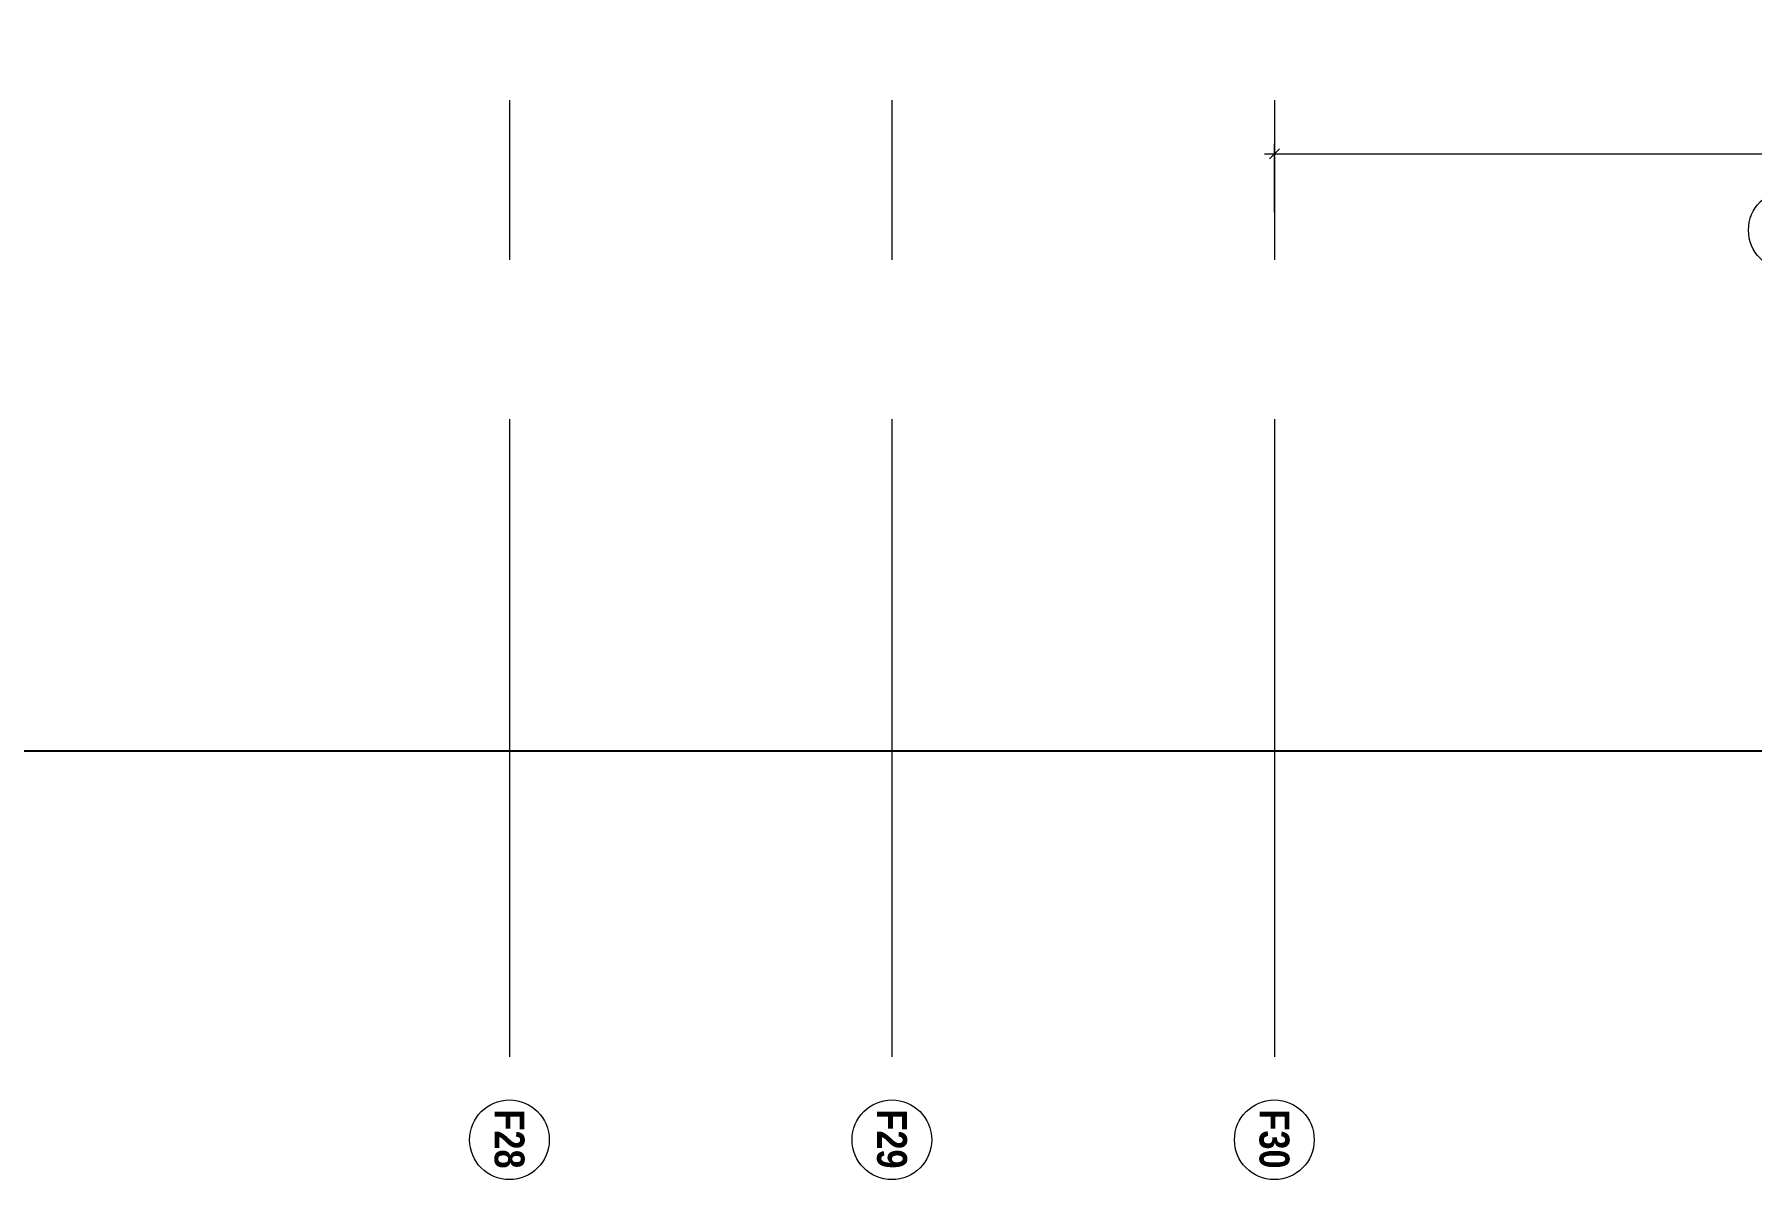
# Model space of a CAD drawing. Extents: x -15449 to 527173, y -170839 to 146543.
# Drawn here: x 194020 to 237124, y -170839 to -142102 of the extents above; entities that cross this region are included whole.
import ezdxf

# ---------------------------------------------------------------- set-up
doc = ezdxf.new("R2010")
doc.units = 0
doc.header["$LTSCALE"] = 8
doc.linetypes.add('IDA - Grid Line', pattern=[3500, 2000, -500, 500, -500])
doc.layers.get('0').update_dxf_attribs({"color": 1, "linetype": 'CONTINUOUS'})
doc.layers.add('1', color=1, linetype='CONTINUOUS')
doc.layers.add('A-_ANOTGRID_E', color=7, linetype='CONTINUOUS', lineweight=9)
doc.layers.add('A-ANOT----_D', color=7, linetype='CONTINUOUS', lineweight=9)
doc.styles.add('Arial Narrow_2', font='ARIALN.TTF', dxfattribs={"width": 0.8, "height": 0.22})
doc.styles.add('Arial Narrow_B', font='ARIALNB.TTF', dxfattribs={"height": 750})

# ---------------------------------------------------------------- blocks, each defined once
blk = doc.blocks.new('Grid - 4 mm Dia-18759-PH1 LEVEL 3 - PROBE')
at = {"layer": 'A-_ANOTGRID_E', "color": 253, "true_color": 0xaaaaaa}
blk.add_circle((0, 0), 4, dxfattribs=at)
blk = doc.blocks.new('_Oblique')
at = {"color": 0, "linetype": 'ByBlock', "lineweight": -2}
blk.add_line((-0.5, -0.5), (0.5, 0.5), dxfattribs=at)
blk = doc.blocks.new('Grid - 4 mm Dia-V240-PH1 LEVEL 1 - WWTP')
at = {"layer": 'A-_ANOTGRID_E'}
blk.add_circle((0, 0), 4, dxfattribs=at)

msp = doc.modelspace()

# ---------------------------------------------------------------- linework, layer by layer
at = {"layer": '1'}
msp.add_lwpolyline([(368682, -22338), (171314.1998, -22338), (171314.1998, -160078), (368682, -160078)], close=True, dxfattribs=at)
at = {"layer": 'A-_ANOTGRID_E', "color": 254, "linetype": 'IDA - Grid Line', "true_color": 0xd4d4d4}
for p, q in [((205943.8697, -11756.8385), (205943.8697, -168839.1445)), ((215543.8697, -11756.8385), (215543.8697, -168839.1445)), ((225143.8697, -11756.8385), (225143.8697, -168839.1445))]:
    msp.add_line(p, q, dxfattribs=at)
at = {"layer": 'A-ANOT----_D'}
for p, q in [((224893.8697, -145100.6074), (238293.8697, -145100.6074)), ((225143.8697, -146569.447), (225143.8697, -144850.6074))]:
    msp.add_line(p, q, dxfattribs=at)

# ---------------------------------------------------------------- block references
at = {"layer": 'A-_ANOTGRID_E', "lineweight": 5, "xscale": 250.0000000000007, "yscale": 250.0000000000007, "zscale": 250.0000000000007}
msp.add_blockref('Grid - 4 mm Dia-V240-PH1 LEVEL 1 - WWTP', (238043.8697, -147013.8773), dxfattribs=at)
at = {"layer": 'A-_ANOTGRID_E', "color": 254, "lineweight": 5, "true_color": 0xd4d4d4, "xscale": 249.9999999999999, "yscale": 249.9999999999999, "zscale": 249.9999999999999, "rotation": 179.9999999999995}
for p in [(205943.8697, -169839.1445), (215543.8697, -169839.1445), (225143.8697, -169839.1445)]:
    msp.add_blockref('Grid - 4 mm Dia-18759-PH1 LEVEL 3 - PROBE', p, dxfattribs=at)
at = {"layer": 'A-ANOT----_D', "xscale": 250, "yscale": 250, "zscale": 250, "rotation": 180}
msp.add_blockref('_Oblique', (225143.8697, -145100.6074), dxfattribs=at)

# ---------------------------------------------------------------- texts
at = {"layer": 'A-_ANOTGRID_E', "color": 253, "true_color": 0xaaaaaa, "char_height": 750, "width": 1803.796875, "attachment_point": 1, "rotation": 270, "style": 'Arial Narrow_B'}
for s, insert in [('F28', (206321.9874, -169080.1958)), ('F29', (215921.9874, -169080.1958)), ('F30', (225521.9874, -169080.1958))]:
    msp.add_mtext(s, dxfattribs=dict(at, insert=insert))
at = {"layer": 'A-ANOT----_D', "insert": (231593.8697, -145100.4951), "char_height": 0.22, "width": 2375.821903, "attachment_point": 5, "style": 'Arial Narrow_2'}
msp.add_mtext('\\A1;12900', dxfattribs=at)

doc.saveas('drawing.dxf')
